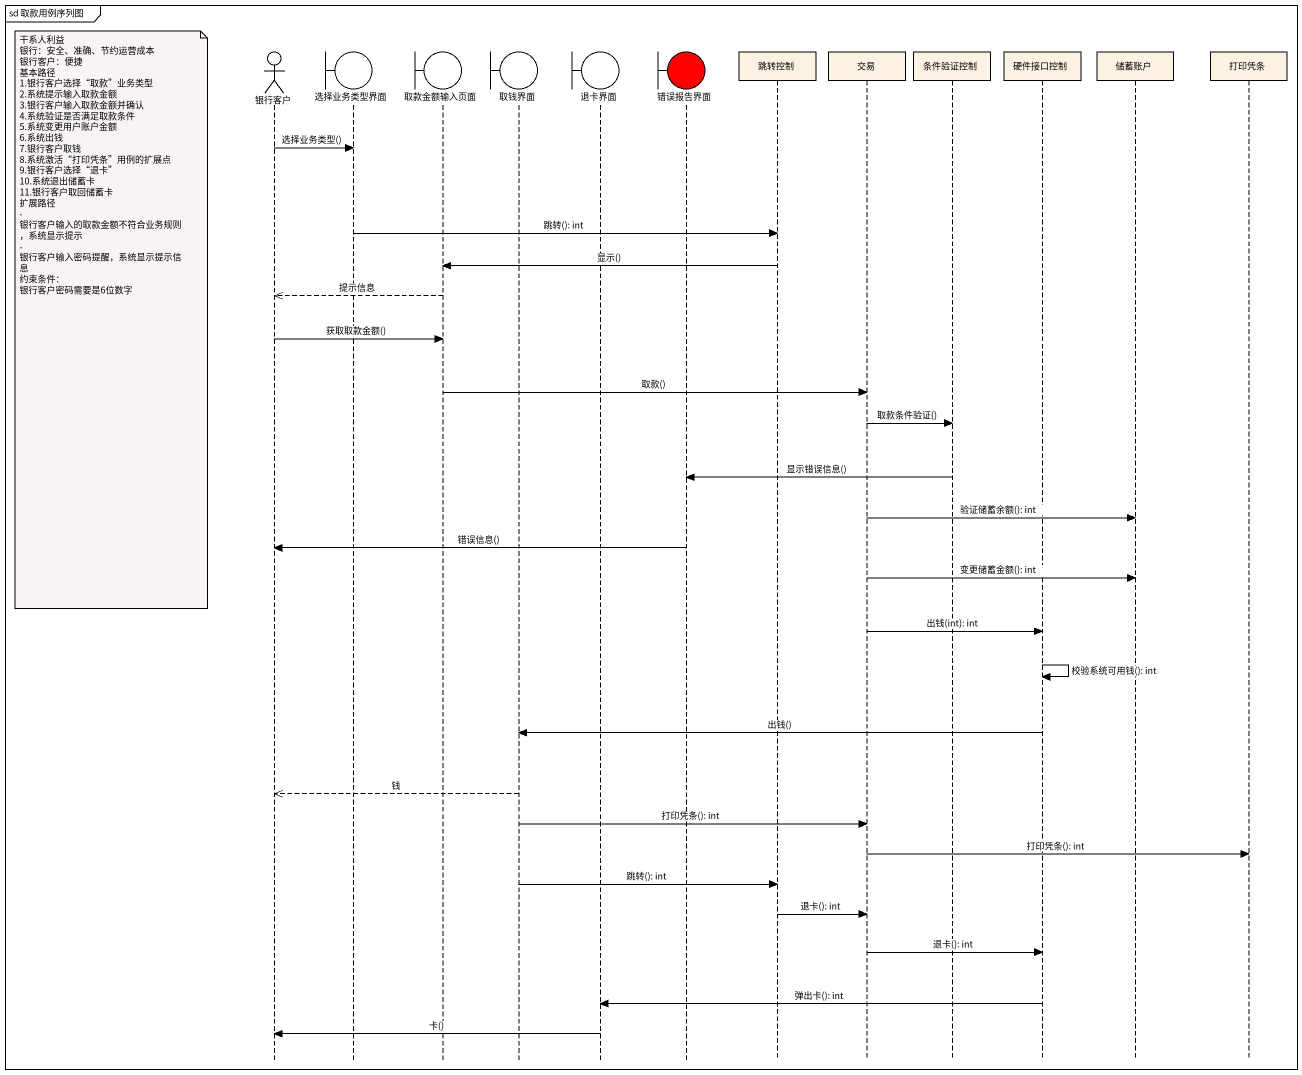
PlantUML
@startuml
mainframe sd 取款用例序列图
hide footbox
actor 银行客户
boundary 选择业务类型界面
boundary 取款金额输入页面
boundary 取钱界面
boundary 退卡界面
boundary 错误报告界面 #FF0000
participant 跳转控制
participant 交易
participant 条件验证控制
participant 硬件接口控制
participant 储蓄账户
participant 打印凭条

银行客户 -> 选择业务类型界面 : 选择业务类型()
选择业务类型界面 -> 跳转控制 : 跳转(): int
跳转控制 -> 取款金额输入页面 : 显示()
取款金额输入页面 -->> 银行客户 : 提示信息
note left of 银行客户
  干系人利益
  银行：安全、准确、节约运营成本
  银行客户：便捷
  基本路径
  1.银行客户选择“取款”业务类型
  2.系统提示输入取款金额
  3.银行客户输入取款金额并确认
  4.系统验证是否满足取款条件
  5.系统变更用户账户金额
  6.系统出钱
  7.银行客户取钱
  8.系统激活“打印凭条”用例的扩展点
  9.银行客户选择“退卡”
  10.系统退出储蓄卡
  11.银行客户取回储蓄卡
  扩展路径
  - 银行客户输入的取款金额不符合业务规则，系统显示提示
  - 银行客户输入密码提醒，系统显示提示信息
  约束条件：
  银行客户密码需要是6位数字
end note
银行客户 -> 取款金额输入页面 : 获取取款金额()
取款金额输入页面 -> 交易 : 取款()
交易 -> 条件验证控制 : 取款条件验证()
条件验证控制 -> 错误报告界面 : 显示错误信息()
交易 -> 储蓄账户 : 验证储蓄余额(): int
错误报告界面 -> 银行客户 : 错误信息()
交易 -> 储蓄账户 : 变更储蓄金额(): int
交易 -> 硬件接口控制 : 出钱(int): int
硬件接口控制 -> 硬件接口控制 : 校验系统可用钱(): int
硬件接口控制 -> 取钱界面 : 出钱()
取钱界面 -->> 银行客户 : 钱
取钱界面 -> 交易 : 打印凭条(): int
交易 -> 打印凭条 : 打印凭条(): int
取钱界面 -> 跳转控制 : 跳转(): int
跳转控制 -> 交易 : 退卡(): int
交易 -> 硬件接口控制 : 退卡(): int
硬件接口控制 -> 退卡界面 : 弹出卡(): int
退卡界面 -> 银行客户 : 卡()
@enduml
